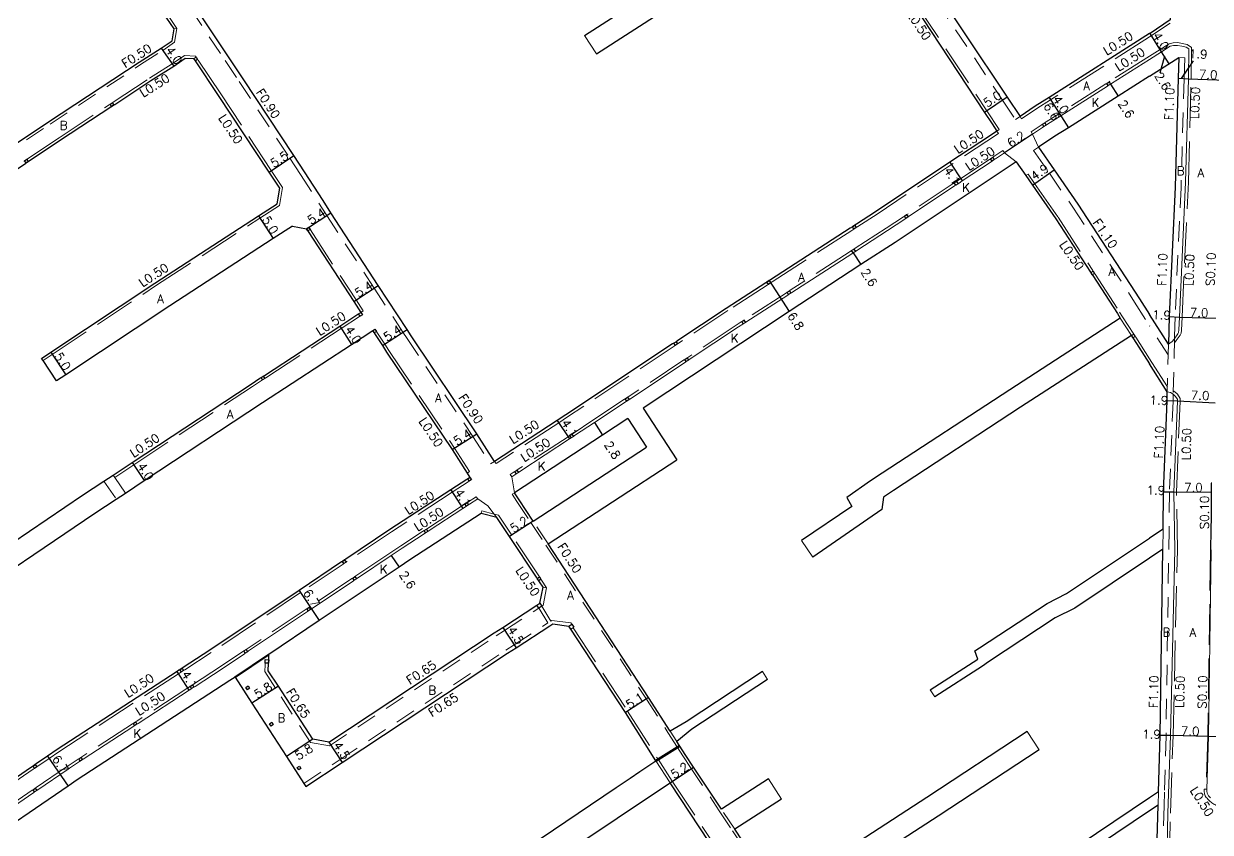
# Model space of a CAD drawing. Header units: metres. Extents: x -11200 to -10400, y -111600 to -111000.
# Drawn here: x -10890.3 to -10671.6, y -111410.5 to -111261.6 of the extents above; entities that cross this region are included whole.
import ezdxf

# ---------------------------------------------------------------- set-up
doc = ezdxf.new("R2010")
doc.units = ezdxf.units.M
doc.header["$LTSCALE"] = 2.5
doc.linetypes.add('22320', pattern=[2.5, 1.5, -1])
doc.linetypes.add('22330', pattern=[4, 3, -1])
for name, color, linetype, lineweight in [('2101000', 177, 'Continuous', 30), ('2101001', 1, 'Continuous', 30), ('2102000', 191, 'Continuous', 30), ('2102001', 191, 'Continuous', 9), ('2213000', 6, 'Continuous', 9), ('2232000', 4, '22320', 9), ('2233000', 62, '22330', 9), ('9201100', 215, 'Continuous', 30), ('9202200', 155, 'Continuous', 60), ('9203500', 155, 'Continuous', 30)]:
    doc.layers.add(name, color=color, linetype=linetype, lineweight=lineweight)
for name, color, linetype in [('2233300', 63, '22330'), ('2235000', 7, 'Continuous'), ('9201500', 222, 'Continuous'), ('9201600', 215, 'Continuous'), ('9202100', 82, 'Continuous')]:
    doc.layers.add(name, color=color, linetype=linetype)
doc.styles.add('Dm_Anotation', font='txt.shx', dxfattribs={"bigfont": 'pscdm.shx'})

msp = doc.modelspace()

# ---------------------------------------------------------------- linework, layer by layer
at = {"layer": '2101000'}
for points in [[(-10675.54, -111152.56), (-10675.77, -111161.23), (-10677.58, -111208.95), (-10678.46, -111242.25), (-10678.62, -111249.51), (-10678.96, -111260.88), (-10682.67, -111263.35), (-10682.76, -111263.41)], [(-10739.25, -111238.51), (-10736.36, -111242.88), (-10730.97, -111251.01), (-10728.7, -111254.44), (-10727.06, -111256.92), (-10726.72, -111257.42), (-10726.45, -111257.84), (-10726.23, -111258.16), (-10713.15, -111277.91), (-10711.75, -111280.04)], [(-10907.35, -111294.12), (-10900.42, -111289.49), (-10885.67, -111279.65), (-10868.98, -111268.69), (-10864.9, -111266.09), (-10862.91, -111264.71), (-10862.56, -111262.54), (-10865.21, -111258.59), (-10874.88, -111244.18), (-10875.62, -111243.07), (-10875.9, -111242.65), (-10876.52, -111241.74)], [(-10727.06, -111248.41), (-10726.89, -111248.3), (-10724.62, -111251.73), (-10709.01, -111275.12), (-10706.63, -111278.65)], [(-10803.49, -111342.19), (-10806.72, -111337.11), (-10818.87, -111319.07), (-10819.62, -111317.92), (-10824.91, -111309.8), (-10833.64, -111296.39), (-10835.1, -111294.16), (-10838.49, -111288.85), (-10840.46, -111285.87), (-10849.8, -111271.73), (-10852.38, -111267.87), (-10858.8, -111258.28)], [(-10682.76, -111263.41), (-10701.26, -111275.15), (-10703.82, -111276.78), (-10706.63, -111278.65)], [(-10905.13, -111297.44), (-10904.71, -111297.16), (-10904.49, -111297.02), (-10898.2, -111292.82), (-10889.96, -111287.32), (-10889.83, -111287.23), (-10889.42, -111286.96), (-10889.26, -111286.85), (-10883.47, -111282.99), (-10874.21, -111276.91), (-10874.08, -111276.82), (-10873.66, -111276.55), (-10873.5, -111276.44), (-10866.81, -111272.05), (-10862.62, -111269.38), (-10860.5, -111267.92), (-10858.91, -111268.01)], [(-10886.98, -111323.22), (-10885.28, -111322.1), (-10866.07, -111309.34), (-10846.99, -111296.96), (-10843.57, -111294.74), (-10843.08, -111291.88), (-10845.05, -111288.9), (-10854.38, -111274.78), (-10858.63, -111268.43), (-10858.91, -111268.01)], [(-10682.76, -111271.23), (-10677.34, -111267.79)], [(-10677.34, -111267.79), (-10677.5, -111271.63), (-10678.04, -111291.68), (-10679.16, -111315.53), (-10679.28, -111320.6)], [(-10682.76, -111271.23), (-10688.56, -111274.91), (-10697.72, -111280.73), (-10700.23, -111282.32), (-10703.24, -111284.32)], [(-10710.88, -111281.35), (-10712.27, -111282.28)], [(-10711.75, -111280.04), (-10710.88, -111281.35)], [(-10712.27, -111282.28), (-10719.54, -111287.11), (-10733.25, -111296.22), (-10736.78, -111298.51), (-10737.1, -111298.71), (-10737.52, -111298.98), (-10737.93, -111299.25), (-10752.61, -111308.73), (-10752.87, -111308.9), (-10753.29, -111309.17), (-10753.49, -111309.3), (-10760.77, -111314.01), (-10769.9, -111320.06), (-10770.03, -111320.15), (-10770.45, -111320.42), (-10770.66, -111320.56), (-10790.33, -111333.6), (-10791.92, -111334.65), (-10803.49, -111342.19)], [(-10703.24, -111284.32), (-10700.33, -111288.51), (-10695.96, -111294.79), (-10684.6, -111312.28), (-10682.76, -111315.15)], [(-10707.32, -111287.03), (-10729.62, -111301.85), (-10735.98, -111305.96), (-10749.18, -111314.61), (-10776.07, -111332.38)], [(-10707.32, -111287.03), (-10705.56, -111289.56), (-10704.35, -111291.3), (-10700.03, -111297.52), (-10693.66, -111307.32), (-10693.6, -111307.42), (-10693.33, -111307.84), (-10693.23, -111307.98), (-10688.69, -111314.98), (-10688.15, -111315.83)], [(-10840.72, -111298.85), (-10844.27, -111301.15), (-10863.32, -111313.52), (-10882.51, -111326.26), (-10884.21, -111327.39)], [(-10840.72, -111298.85), (-10838.17, -111299.34)], [(-10838.17, -111299.34), (-10837.9, -111299.76), (-10837.84, -111299.85), (-10829.44, -111312.74), (-10828.12, -111314.76)], [(-10875.47, -111345.84), (-10873.79, -111344.73), (-10870.25, -111342.39), (-10848.37, -111327.97), (-10846.72, -111326.89), (-10846.52, -111326.76), (-10846.1, -111326.49), (-10845.91, -111326.36), (-10832, -111317.29), (-10828.66, -111315.11), (-10828.54, -111315.03), (-10828.12, -111314.76)], [(-10679.28, -111320.6), (-10682.76, -111315.15)], [(-10873.21, -111349.14), (-10871.52, -111348.03), (-10868.04, -111345.73), (-10846.27, -111331.37), (-10829.82, -111320.64), (-10825.94, -111318.11)], [(-10825.94, -111318.11), (-10825.67, -111318.53), (-10825.58, -111318.66), (-10824.14, -111320.87), (-10823.38, -111322.05), (-10811.27, -111340.02), (-10808.51, -111344.36), (-10808.01, -111345.14)], [(-10686.1, -111319.03), (-10685.83, -111319.45), (-10685.73, -111319.6), (-10682.76, -111324.25)], [(-10679.49, -111329.37), (-10682.76, -111324.25)], [(-10680.19, -111347.88), (-10679.53, -111331.07), (-10679.49, -111329.37)], [(-10778.93, -111334.27), (-10783.57, -111337.34), (-10799.8, -111347.97)], [(-10808.01, -111345.14), (-10808.43, -111345.41), (-10808.62, -111345.54), (-10811.54, -111347.44), (-10822.77, -111354.75), (-10830.92, -111360.21), (-10831.11, -111360.33), (-10831.52, -111360.61), (-10831.69, -111360.72), (-10839.51, -111365.96), (-10855.97, -111376.98), (-10860.85, -111380.16), (-10861.07, -111380.3), (-10861.49, -111380.57), (-10861.66, -111380.68), (-10861.98, -111380.89), (-10884.09, -111395.28), (-10885.88, -111396.5), (-10887.94, -111397.9), (-10888.14, -111398.04), (-10888.55, -111398.32), (-10888.82, -111398.5), (-10900.76, -111406.66)], [(-10796.38, -111353.18), (-10798.95, -111349.3), (-10799.8, -111347.97)], [(-10680.25, -111354.67), (-10680.19, -111347.88)], [(-10805.96, -111351.8), (-10819.07, -111360.34), (-10821.09, -111361.69), (-10835.78, -111371.52), (-10845.07, -111377.75)], [(-10794.54, -111365.38), (-10795.22, -111364.36), (-10795.34, -111364.17), (-10795.62, -111363.75), (-10795.76, -111363.54), (-10800.72, -111356.05), (-10803.05, -111352.53), (-10805.96, -111351.8)], [(-10771.11, -111391.88), (-10775.08, -111385.72), (-10793.6, -111357.38)], [(-10681.12, -111403.08), (-10680.82, -111392.66), (-10680.3, -111358.38)], [(-10834.03, -111393.9), (-10803.53, -111373.78), (-10801.98, -111372.78), (-10795.67, -111368.68), (-10795.12, -111368.33), (-10794.54, -111365.38)], [(-10838.26, -111402.08), (-10831.55, -111397.66), (-10801.07, -111377.55), (-10799.53, -111376.55), (-10793.3, -111372.51), (-10792.75, -111372.15), (-10789.78, -111372.57)], [(-10773.77, -111397.35), (-10779.37, -111388.48), (-10789.43, -111373.11), (-10789.78, -111372.57)], [(-10834.03, -111393.9), (-10836.99, -111393.38), (-10843.33, -111383.6), (-10845.18, -111380.75), (-10845.13, -111379.38), (-10845.11, -111378.73), (-10845.07, -111377.75)], [(-10851.32, -111381.93), (-10852.29, -111382.58), (-10880.4, -111400.87), (-10882.1, -111402.03), (-10899.01, -111413.57), (-10910.14, -111421.17), (-10929.6, -111433.21)], [(-10851.32, -111381.93), (-10848.2, -111386.76), (-10841.85, -111396.54), (-10838.62, -111401.54), (-10838.26, -111402.08)], [(-10761.68, -111406.26), (-10766.8, -111398.51), (-10768.36, -111396.16), (-10769.89, -111393.77)], [(-10759.47, -111419.02), (-10761.8, -111415.49), (-10762.08, -111415.08), (-10771.14, -111401.38)], [(-10682.76, -111474.68), (-10682.12, -111439.54), (-10681.48, -111416.04), (-10681.19, -111405.54)], [(-10751.24, -111422.04), (-10754.96, -111416.42), (-10759.22, -111409.97)]]:
    msp.add_lwpolyline(points, dxfattribs=at)
at = {"layer": '2101001'}
msp.add_lwpolyline([(-10884.21, -111327.39), (-10886.7, -111323.64), (-10886.98, -111323.22)], dxfattribs=at)
at = {"layer": '2102000'}
for points in [[(-10786.89, -111263.77), (-10768.25, -111251.73), (-10754.09, -111242.18), (-10743.42, -111234.98), (-10743.02, -111234.71)], [(-10784.72, -111267.13), (-10766.05, -111255.07), (-10751.99, -111245.58), (-10741.18, -111238.3)], [(-10688.15, -111315.83), (-10708.51, -111328.99), (-10732.03, -111344.36), (-10734.21, -111345.8)], [(-10686.1, -111319.03), (-10706.52, -111332.23), (-10729.94, -111347.53), (-10731.79, -111348.76)], [(-10776.07, -111332.38), (-10769.87, -111341.92)], [(-10778.93, -111334.27), (-10775.49, -111339.57)], [(-10796.38, -111353.18), (-10775.49, -111339.57)], [(-10793.6, -111357.38), (-10769.87, -111341.92)], [(-10920.79, -111375.88), (-10915.32, -111372.37), (-10905.56, -111366.1), (-10879.41, -111348.43), (-10875.47, -111345.84)], [(-10734.21, -111345.8), (-10738.54, -111348.82), (-10737.62, -111350.5), (-10746.9, -111356.8)], [(-10918.59, -111379.22), (-10913.16, -111375.73), (-10903.35, -111369.43), (-10877.18, -111351.76), (-10873.21, -111349.14)], [(-10731.79, -111348.76), (-10732.08, -111351.06), (-10744.8, -111359.85)], [(-10680.25, -111354.67), (-10682.76, -111356.35)], [(-10723.2, -111384.25), (-10714.4, -111378.6), (-10714.95, -111377.08), (-10714.11, -111376.57), (-10701.66, -111368.35), (-10698.08, -111366.56), (-10682.76, -111356.35)], [(-10682.76, -111360.02), (-10696.54, -111369.21), (-10700.13, -111371), (-10712.47, -111379.15), (-10713.56, -111379.91)], [(-10680.3, -111358.38), (-10682.76, -111360.02)], [(-10754.1, -111380.92), (-10768.15, -111390.16), (-10771.11, -111391.88)], [(-10713.56, -111379.91), (-10722.36, -111385.56)], [(-10753.15, -111382.36), (-10767.13, -111391.55), (-10769.89, -111393.77)], [(-10705.3, -111391.95), (-10723.78, -111404.08), (-10745.06, -111417.91), (-10746.43, -111418.8), (-10751.24, -111422.04)], [(-10703.1, -111395.3), (-10721.73, -111407.52), (-10742.88, -111421.26), (-10744.25, -111422.15), (-10747.68, -111424.46), (-10748.05, -111426.87)], [(-10818.84, -111427.67), (-10797.36, -111413.23), (-10781.07, -111402.26), (-10778.51, -111400.53), (-10776.68, -111399.3), (-10773.77, -111397.35)], [(-10816.2, -111431.59), (-10794.49, -111416.98), (-10774, -111403.29), (-10771.14, -111401.38)], [(-10752.99, -111400.66), (-10761.68, -111406.26)], [(-10681.12, -111403.08), (-10682.76, -111404.18)], [(-10750.58, -111404.4), (-10759.22, -111409.97)], [(-10682.76, -111404.18), (-10705.49, -111419.45), (-10734.96, -111438.06), (-10738.99, -111440.6)], [(-10681.19, -111405.54), (-10682.76, -111406.59)], [(-10682.76, -111406.59), (-10704.39, -111421.12), (-10733.89, -111439.75), (-10737.9, -111442.27)]]:
    msp.add_lwpolyline(points, dxfattribs=at)
at = {"layer": '2102001'}
for points in [[(-10784.72, -111267.13), (-10786.89, -111263.77)], [(-10744.8, -111359.85), (-10746.9, -111356.8)], [(-10753.15, -111382.36), (-10754.1, -111380.92)], [(-10722.36, -111385.56), (-10723.2, -111384.25)], [(-10703.1, -111395.3), (-10705.3, -111391.95)], [(-10750.58, -111404.4), (-10752.99, -111400.66)]]:
    msp.add_lwpolyline(points, dxfattribs=at)
at = {"layer": '2213000'}
for points in [[(-10678.97, -111265.74), (-10680.54, -111266.74)], [(-10677.56, -111318.68), (-10677.42, -111318.43), (-10677.37, -111317.99), (-10677.26, -111315.63), (-10676.11, -111290.76), (-10675.6, -111271.71), (-10675.52, -111266.21), (-10676.02, -111265.88), (-10676.84, -111265.71), (-10677.6, -111265.56), (-10678.32, -111265.58), (-10678.97, -111265.74)], [(-10680.54, -111266.74), (-10682.76, -111268.15), (-10689.79, -111272.61), (-10689.95, -111272.71), (-10690.37, -111272.98), (-10690.54, -111273.09), (-10699.12, -111278.53), (-10701.54, -111280.07), (-10701.64, -111280.13), (-10701.8, -111280.24), (-10702.22, -111280.52), (-10702.47, -111280.68), (-10704.36, -111281.94), (-10703.24, -111284.32)], [(-10707.32, -111287.03), (-10709.52, -111285.37), (-10711.18, -111286.48), (-10711.37, -111286.6), (-10711.79, -111286.88), (-10711.95, -111286.99), (-10717.27, -111290.53), (-10717.86, -111290.92), (-10718.06, -111291.05), (-10718.48, -111291.32), (-10718.68, -111291.46), (-10727.09, -111297.05), (-10727.26, -111297.16), (-10727.68, -111297.44), (-10727.85, -111297.55), (-10731.04, -111299.68), (-10736.74, -111303.36), (-10736.98, -111303.52), (-10737.4, -111303.79), (-10737.65, -111303.95), (-10748.72, -111311.1), (-10748.86, -111311.19), (-10749.28, -111311.46), (-10749.41, -111311.55), (-10757.14, -111316.54), (-10757.24, -111316.61), (-10757.66, -111316.88), (-10757.75, -111316.94), (-10758.51, -111317.43), (-10767.61, -111323.46), (-10767.72, -111323.54), (-10768.14, -111323.81), (-10768.3, -111323.92), (-10778.56, -111330.72), (-10778.7, -111330.81), (-10779.12, -111331.09), (-10779.24, -111331.17), (-10785.09, -111335.05), (-10788.73, -111337.46), (-10788.94, -111337.6), (-10789.35, -111337.87), (-10789.53, -111337.99), (-10789.65, -111338.07), (-10798.66, -111343.94), (-10799.08, -111344.22), (-10799.5, -111344.49), (-10799.76, -111344.66), (-10800.32, -111345.02), (-10799.8, -111347.97)], [(-10678.29, -111347.89), (-10677.63, -111331.12), (-10677.63, -111330.75)], [(-10803.05, -111352.53), (-10803.54, -111351.89), (-10804.71, -111350.37), (-10806.59, -111349.11), (-10808.11, -111350.1), (-10808.26, -111350.19), (-10808.68, -111350.47), (-10808.84, -111350.57), (-10809.31, -111350.88), (-10815.56, -111354.95), (-10815.78, -111355.09), (-10816.2, -111355.36), (-10816.48, -111355.55), (-10820.49, -111358.16), (-10822.53, -111359.53), (-10828.77, -111363.7), (-10828.94, -111363.81), (-10829.35, -111364.09), (-10829.49, -111364.19), (-10837.29, -111369.41), (-10837.38, -111369.47), (-10837.8, -111369.75), (-10837.93, -111369.84), (-10848.81, -111377.12), (-10849.01, -111377.26), (-10849.43, -111377.54), (-10849.59, -111377.65), (-10853.7, -111380.39), (-10858.68, -111383.64), (-10858.89, -111383.77), (-10859.31, -111384.04), (-10859.46, -111384.14), (-10859.74, -111384.33), (-10869.17, -111390.46), (-10869.39, -111390.6), (-10869.8, -111390.87), (-10869.96, -111390.98), (-10879.29, -111397.04), (-10879.44, -111397.14), (-10879.85, -111397.41), (-10879.98, -111397.49), (-10881.83, -111398.7), (-10882.07, -111398.87), (-10887.69, -111402.7), (-10887.86, -111402.81), (-10888.27, -111403.09), (-10888.41, -111403.19), (-10898.35, -111409.98)], [(-10683.66, -111512.9), (-10683.35, -111512.89), (-10682.98, -111512.87), (-10682.85, -111512.86), (-10682.76, -111512.85), (-10682.76, -111512.85), (-10682.63, -111512.81), (-10682.54, -111512.79), (-10682.45, -111512.77), (-10682.36, -111512.74), (-10682.27, -111512.7), (-10682.19, -111512.66), (-10682.11, -111512.61), (-10682.03, -111512.56), (-10681.95, -111512.5), (-10681.88, -111512.44), (-10681.81, -111512.37), (-10681.75, -111510.27), (-10679.83, -111441.21), (-10679.58, -111416.09), (-10679.42, -111406.98), (-10678.92, -111392.69), (-10678.12, -111358.48), (-10678.29, -111347.89)], [(-10671.52, -111404.2), (-10671.65, -111404.07), (-10671.78, -111403.93), (-10671.9, -111403.79), (-10672.04, -111403.57), (-10672.15, -111403.3), (-10672.21, -111402.93), (-10672.2, -111402.58), (-10671.92, -111392.89), (-10671.41, -111358.52)]]:
    msp.add_lwpolyline(points, dxfattribs=at)
at = {"layer": '2213000', "flags": 128}
for points in [[(-10679.28, -111320.6), (-10678.62, -111320.09), (-10678.25, -111319.66), (-10677.56, -111318.68)], [(-10679.49, -111329.37), (-10678.87, -111329.52), (-10678.4, -111329.8), (-10678.01, -111330.17), (-10677.63, -111330.75)]]:
    msp.add_lwpolyline(points, dxfattribs=at)
at = {"layer": '2232000'}
for points in [[(-10872.45, -111239.54), (-10871.06, -111241.62), (-10863.72, -111252.56), (-10859.54, -111258.78), (-10853.13, -111268.37), (-10850.55, -111272.23), (-10841.21, -111286.36), (-10839.24, -111289.34), (-10835.85, -111294.65), (-10834.4, -111296.88), (-10825.67, -111310.29), (-10820.37, -111318.41), (-10819.62, -111319.56), (-10807.47, -111337.61), (-10804.24, -111342.67)], [(-10727.72, -111248.86), (-10725.46, -111252.28), (-10709.84, -111275.68), (-10707.46, -111279.21)], [(-10907.07, -111294.53), (-10900.14, -111289.91), (-10885.4, -111280.07), (-10868.71, -111269.11), (-10864.62, -111266.5), (-10862.45, -111265), (-10862.04, -111262.43), (-10862.56, -111262.54)], [(-10676.24, -111267.84), (-10676.4, -111271.67), (-10676.94, -111291.72), (-10678.06, -111315.57), (-10678.14, -111319.22), (-10678.15, -111319.51)], [(-10707.46, -111279.21), (-10706.63, -111278.65)], [(-10704.14, -111284.95), (-10703.24, -111284.32)], [(-10704.14, -111284.95), (-10701.23, -111289.13), (-10696.88, -111295.4), (-10685.52, -111312.87), (-10682.76, -111317.2)], [(-10679.33, -111322.57), (-10682.76, -111317.2)], [(-10678.15, -111319.51), (-10678.4, -111329.81)], [(-10678.4, -111329.81), (-10678.43, -111331.1), (-10679.09, -111347.89)], [(-10804.24, -111342.67), (-10803.49, -111342.19)], [(-10873.79, -111344.73), (-10873.5, -111345.14), (-10871.52, -111348.03)], [(-10875.47, -111345.84), (-10873.21, -111349.14)], [(-10800.23, -111348.24), (-10799.8, -111347.97)], [(-10800.23, -111348.24), (-10799.37, -111349.57), (-10796.8, -111353.46), (-10794.02, -111357.65), (-10775.5, -111385.99), (-10771.53, -111392.15), (-10770.31, -111394.04), (-10768.78, -111396.43), (-10767.22, -111398.78), (-10762.09, -111406.54), (-10759.64, -111410.25), (-10755.37, -111416.69), (-10751.66, -111422.32), (-10748.46, -111427.15), (-10741.82, -111437.19), (-10740.55, -111439.14), (-10739.41, -111440.87)], [(-10679.09, -111347.89), (-10679.15, -111354.68), (-10679.72, -111392.74), (-10680.02, -111403.11), (-10680.09, -111405.57), (-10680.38, -111416.07), (-10681.02, -111439.56), (-10681.86, -111474.71), (-10682.75, -111510.25), (-10682.76, -111512)], [(-10793.6, -111357.38), (-10796.38, -111353.18)], [(-10680.3, -111358.38), (-10680.25, -111354.67)], [(-10794.77, -111368.87), (-10794.54, -111368.72), (-10793.89, -111365.46), (-10794.54, -111365.38)], [(-10794.77, -111368.87), (-10793.09, -111371.6)], [(-10833.89, -111394.59), (-10803.17, -111374.33), (-10801.63, -111373.32), (-10795.31, -111369.22)], [(-10795.31, -111369.22), (-10795.27, -111369.3), (-10793.64, -111371.95)], [(-10838.62, -111401.54), (-10831.91, -111397.11), (-10801.42, -111377), (-10799.89, -111376.01), (-10793.64, -111371.95)], [(-10793.09, -111371.6), (-10792.9, -111371.48), (-10789.4, -111371.96)], [(-10789.24, -111372.21), (-10789.4, -111371.96)], [(-10833.89, -111394.59), (-10837.38, -111393.98), (-10843.87, -111383.96), (-10845.84, -111380.93), (-10845.79, -111379.68), (-10845.78, -111379.35)], [(-10769.89, -111393.77), (-10771.11, -111391.88)], [(-10681.19, -111405.54), (-10681.12, -111403.08)], [(-10759.22, -111409.97), (-10761.68, -111406.26)]]:
    msp.add_lwpolyline(points, dxfattribs=at)
at = {"layer": '2232000', "flags": 128}
for points in [[(-10677.34, -111267.79), (-10676.24, -111267.84)], [(-10679.28, -111320.6), (-10679.49, -111329.37)]]:
    msp.add_lwpolyline(points, dxfattribs=at)
at = {"layer": '2233000'}
for points in [[(-10862.04, -111262.43), (-10864.79, -111258.31), (-10874.46, -111243.9), (-10875.11, -111242.93), (-10875.21, -111242.79)], [(-10726.03, -111257.56), (-10725.82, -111257.89), (-10712.74, -111277.63), (-10710.48, -111281.05), (-10710.88, -111281.35)], [(-10678.97, -111261.49), (-10682.39, -111263.77), (-10682.48, -111263.83), (-10682.76, -111264.01)], [(-10682.76, -111264.01), (-10700.99, -111275.58), (-10703.55, -111277.2), (-10706.36, -111279.07)], [(-10679.17, -111265.28), (-10680.8, -111266.32), (-10682.76, -111267.56)], [(-10675.02, -111265.95), (-10675.82, -111265.42), (-10676.74, -111265.22), (-10677.56, -111265.05), (-10678.39, -111265.08), (-10679.17, -111265.28)], [(-10677.14, -111318.95), (-10676.93, -111318.59), (-10676.87, -111318.03), (-10676.76, -111315.65), (-10675.61, -111290.78), (-10675.1, -111271.74), (-10675.02, -111265.95)], [(-10886.7, -111323.64), (-10885, -111322.51), (-10865.79, -111309.76), (-10846.72, -111297.38), (-10843.11, -111295.04), (-10842.55, -111291.77), (-10844.63, -111288.62), (-10853.96, -111274.5), (-10858.15, -111268.25), (-10858.21, -111268.15)], [(-10873.94, -111276.13), (-10873.77, -111276.02), (-10867.08, -111271.63), (-10862.9, -111268.96), (-10860.65, -111267.41), (-10858.63, -111267.53), (-10858.49, -111267.73)], [(-10682.76, -111267.56), (-10690.06, -111272.19), (-10690.22, -111272.29)], [(-10690.64, -111272.56), (-10690.81, -111272.67), (-10699.38, -111278.11), (-10701.81, -111279.65), (-10701.91, -111279.71), (-10702.08, -111279.83)], [(-10889.69, -111286.54), (-10889.54, -111286.44), (-10883.74, -111282.57), (-10874.49, -111276.49), (-10874.36, -111276.4)], [(-10706.36, -111279.07), (-10706.63, -111278.65)], [(-10710.88, -111281.35), (-10710.61, -111281.77), (-10719.27, -111287.53), (-10732.98, -111296.64), (-10736.51, -111298.93), (-10736.83, -111299.13)], [(-10702.5, -111280.1), (-10702.75, -111280.27), (-10704.59, -111281.49), (-10704.36, -111281.94)], [(-10709.52, -111285.37), (-10709.79, -111284.95), (-10711.46, -111286.06), (-10711.65, -111286.18)], [(-10904.99, -111296.75), (-10904.77, -111296.6), (-10898.47, -111292.4), (-10890.23, -111286.9), (-10890.11, -111286.82)], [(-10712.06, -111286.46), (-10712.23, -111286.57), (-10717.55, -111290.11), (-10718.14, -111290.5), (-10718.34, -111290.63)], [(-10705.56, -111289.56), (-10705.15, -111289.28), (-10703.94, -111291.02), (-10699.61, -111297.24), (-10693.24, -111307.05), (-10693.18, -111307.15)], [(-10718.75, -111290.91), (-10718.95, -111291.04), (-10727.37, -111296.64), (-10727.54, -111296.75)], [(-10727.95, -111297.02), (-10728.12, -111297.14), (-10731.31, -111299.26), (-10737.01, -111302.94), (-10737.25, -111303.1)], [(-10837.48, -111299.48), (-10837.42, -111299.57), (-10829.02, -111312.47), (-10827.7, -111314.49)], [(-10737.25, -111299.4), (-10737.66, -111299.67), (-10752.33, -111309.15), (-10752.6, -111309.32)], [(-10737.67, -111303.37), (-10737.92, -111303.53), (-10748.99, -111310.68), (-10749.13, -111310.77)], [(-10692.91, -111307.57), (-10692.81, -111307.71), (-10688.27, -111314.71), (-10687.73, -111315.56)], [(-10753.02, -111309.59), (-10753.22, -111309.72), (-10760.5, -111314.43), (-10769.62, -111320.48), (-10769.76, -111320.56)], [(-10749.55, -111311.04), (-10749.69, -111311.13), (-10757.41, -111316.12), (-10757.51, -111316.19)], [(-10845.83, -111326.91), (-10845.63, -111326.78), (-10831.73, -111317.71), (-10828.39, -111315.53), (-10828.27, -111315.45)], [(-10828.12, -111314.76), (-10827.7, -111314.49)], [(-10686.1, -111319.03), (-10688.15, -111315.83)], [(-10687.73, -111315.56), (-10685.68, -111318.76)], [(-10825.25, -111318.26), (-10825.16, -111318.39), (-10823.73, -111320.6), (-10822.96, -111321.77), (-10810.86, -111339.74), (-10808.08, -111344.09), (-10808.51, -111344.36)], [(-10757.93, -111316.46), (-10758.02, -111316.52), (-10758.79, -111317.01), (-10767.89, -111323.05), (-10768, -111323.12)], [(-10685.41, -111319.18), (-10685.31, -111319.33), (-10682.76, -111323.32)], [(-10678.17, -111320.34), (-10677.86, -111319.96), (-10677.14, -111318.95)], [(-10770.17, -111320.84), (-10770.39, -111320.98), (-10790.05, -111334.02), (-10791.64, -111335.07), (-10803.21, -111342.61)], [(-10886.7, -111323.64), (-10886.98, -111323.22)], [(-10768.42, -111323.4), (-10768.58, -111323.5), (-10778.83, -111330.3), (-10778.98, -111330.39)], [(-10679.47, -111328.47), (-10682.34, -111323.98), (-10682.76, -111323.32)], [(-10873.5, -111345.14), (-10869.97, -111342.81), (-10848.1, -111328.39), (-10846.44, -111327.31), (-10846.25, -111327.18)], [(-10678.38, -111329.23), (-10678.1, -111329.4), (-10677.62, -111329.84), (-10677.14, -111330.6)], [(-10779.39, -111330.67), (-10779.52, -111330.75), (-10785.37, -111334.63), (-10789, -111337.04), (-10789.21, -111337.18)], [(-10677.79, -111347.89), (-10677.13, -111331.12), (-10677.14, -111330.6)], [(-10789.63, -111337.46), (-10789.8, -111337.57), (-10789.93, -111337.65), (-10798.93, -111343.52), (-10799.36, -111343.8)], [(-10803.21, -111342.61), (-10803.49, -111342.19)], [(-10799.77, -111344.07), (-10800.04, -111344.24), (-10800.58, -111344.6), (-10800.32, -111345.02)], [(-10808.16, -111345.83), (-10808.35, -111345.96), (-10811.27, -111347.86), (-10822.49, -111355.17), (-10830.64, -111360.62), (-10830.83, -111360.75)], [(-10806.59, -111349.11), (-10806.88, -111348.7), (-10808.38, -111349.68), (-10808.53, -111349.77)], [(-10682.76, -111513.33), (-10682.67, -111513.32), (-10682.54, -111513.3), (-10682.42, -111513.28), (-10682.3, -111513.24), (-10682.18, -111513.2), (-10682.06, -111513.15), (-10681.95, -111513.1), (-10681.84, -111513.03), (-10681.74, -111512.97), (-10681.64, -111512.89), (-10681.54, -111512.81), (-10681.32, -111512.59), (-10679.33, -111441.22), (-10679.08, -111416.1), (-10678.92, -111406.99), (-10678.42, -111392.7), (-10677.62, -111358.48), (-10677.79, -111347.89)], [(-10808.95, -111350.05), (-10809.11, -111350.15), (-10809.58, -111350.46), (-10815.83, -111354.53), (-10816.05, -111354.67)], [(-10805.96, -111351.8), (-10805.84, -111351.32)], [(-10793.89, -111365.46), (-10794.8, -111364.08), (-10794.93, -111363.89), (-10795.2, -111363.47), (-10795.34, -111363.27), (-10800.3, -111355.78), (-10802.74, -111352.09), (-10803.54, -111351.89), (-10805.84, -111351.32)], [(-10816.47, -111354.95), (-10816.75, -111355.13), (-10820.77, -111357.74), (-10822.81, -111359.11), (-10829.04, -111363.29), (-10829.21, -111363.4)], [(-10831.25, -111361.03), (-10831.41, -111361.14), (-10839.23, -111366.37), (-10855.7, -111377.4), (-10860.58, -111380.58), (-10860.79, -111380.72)], [(-10829.63, -111363.68), (-10829.77, -111363.77), (-10837.57, -111368.99), (-10837.66, -111369.06)], [(-10838.08, -111369.34), (-10838.21, -111369.43), (-10849.09, -111376.7), (-10849.29, -111376.84)], [(-10789.01, -111372.84), (-10789.01, -111372.84), (-10778.95, -111388.21), (-10773.35, -111397.08), (-10770.72, -111401.1), (-10761.79, -111414.6), (-10761.66, -111414.8)], [(-10849.71, -111377.12), (-10849.87, -111377.23), (-10853.97, -111379.98), (-10858.95, -111383.22), (-10859.16, -111383.35)], [(-10861.21, -111380.99), (-10861.39, -111381.1), (-10861.71, -111381.31), (-10883.82, -111395.7), (-10885.6, -111396.91), (-10887.65, -111398.32), (-10887.86, -111398.45)], [(-10859.58, -111383.62), (-10859.73, -111383.72), (-10860.02, -111383.91), (-10869.44, -111390.04), (-10869.66, -111390.18)], [(-10870.08, -111390.46), (-10870.23, -111390.56), (-10879.56, -111396.62), (-10879.71, -111396.72)], [(-10880.13, -111396.99), (-10880.25, -111397.07), (-10882.1, -111398.28), (-10882.36, -111398.45), (-10887.98, -111402.29), (-10888.14, -111402.4)], [(-10888.27, -111398.74), (-10888.54, -111398.92), (-10900.47, -111407.07), (-10900.76, -111406.66)], [(-10771.14, -111401.38), (-10773.77, -111397.35)], [(-10888.55, -111402.68), (-10888.69, -111402.78), (-10898.63, -111409.56), (-10898.75, -111409.65)], [(-10672.2, -111402.58), (-10672.3, -111402.57), (-10672.7, -111402.56), (-10672.71, -111402.96), (-10672.63, -111403.44), (-10672.48, -111403.8), (-10672.3, -111404.09), (-10672.16, -111404.26), (-10672.02, -111404.42), (-10671.87, -111404.56), (-10671.72, -111404.7), (-10671.57, -111404.84), (-10671.41, -111404.97), (-10671.25, -111405.09), (-10671.08, -111405.2), (-10670.9, -111405.31), (-10670.72, -111405.42), (-10670.54, -111405.51), (-10670.36, -111405.6), (-10670.18, -111405.68), (-10669.98, -111405.22)]]:
    msp.add_lwpolyline(points, dxfattribs=at)
at = {"layer": '2233300'}
msp.add_lwpolyline([(-10671.28, -111346.19), (-10671.38, -111346.19), (-10671.42, -111352.44), (-10671.45, -111354.8), (-10671.51, -111358.51), (-10672.02, -111392.89), (-10672.3, -111402.57)], dxfattribs=at)
at = {"layer": '2235000'}
for points in [[(-10858.63, -111268.43), (-10858.91, -111268.01), (-10858.49, -111267.73), (-10858.21, -111268.15)], [(-10690.37, -111272.98), (-10690.64, -111272.56), (-10690.22, -111272.29), (-10689.95, -111272.71)], [(-10874.08, -111276.82), (-10874.36, -111276.4), (-10873.94, -111276.13), (-10873.66, -111276.55)], [(-10702.22, -111280.52), (-10702.5, -111280.1), (-10702.08, -111279.83), (-10701.8, -111280.24)], [(-10889.83, -111287.23), (-10890.11, -111286.82), (-10889.69, -111286.54), (-10889.42, -111286.96)], [(-10711.79, -111286.88), (-10712.06, -111286.46), (-10711.65, -111286.18), (-10711.37, -111286.6)], [(-10718.48, -111291.32), (-10718.75, -111290.91), (-10718.34, -111290.63), (-10718.06, -111291.05)], [(-10737.25, -111299.4), (-10737.52, -111298.98), (-10737.1, -111298.71), (-10736.83, -111299.13)], [(-10727.68, -111297.44), (-10727.95, -111297.02), (-10727.54, -111296.75), (-10727.26, -111297.16)], [(-10837.9, -111299.76), (-10838.17, -111299.34), (-10837.75, -111299.06), (-10837.48, -111299.48)], [(-10737.4, -111303.79), (-10737.67, -111303.37), (-10737.25, -111303.1), (-10736.98, -111303.52)], [(-10693.33, -111307.84), (-10693.6, -111307.42), (-10693.18, -111307.15), (-10692.91, -111307.57)], [(-10753.02, -111309.59), (-10753.29, -111309.17), (-10752.87, -111308.9), (-10752.6, -111309.32)], [(-10749.28, -111311.46), (-10749.55, -111311.04), (-10749.13, -111310.77), (-10748.86, -111311.19)], [(-10828.27, -111315.45), (-10828.54, -111315.03), (-10828.12, -111314.76), (-10827.85, -111315.18)], [(-10757.66, -111316.88), (-10757.93, -111316.46), (-10757.51, -111316.19), (-10757.24, -111316.61)], [(-10825.67, -111318.53), (-10825.94, -111318.11), (-10825.52, -111317.84), (-10825.25, -111318.26)], [(-10770.17, -111320.84), (-10770.45, -111320.42), (-10770.03, -111320.15), (-10769.76, -111320.56)], [(-10685.83, -111319.45), (-10686.1, -111319.03), (-10685.68, -111318.76), (-10685.41, -111319.18)], [(-10768.14, -111323.81), (-10768.42, -111323.4), (-10768, -111323.12), (-10767.72, -111323.54)], [(-10846.25, -111327.18), (-10846.52, -111326.76), (-10846.1, -111326.49), (-10845.83, -111326.91)], [(-10779.12, -111331.09), (-10779.39, -111330.67), (-10778.98, -111330.39), (-10778.7, -111330.81)], [(-10789.35, -111337.87), (-10789.63, -111337.46), (-10789.21, -111337.18), (-10788.94, -111337.6)], [(-10799.5, -111344.49), (-10799.77, -111344.07), (-10799.36, -111343.8), (-10799.08, -111344.22)], [(-10808.16, -111345.83), (-10808.43, -111345.41), (-10808.01, -111345.14), (-10807.74, -111345.56)], [(-10808.68, -111350.47), (-10808.95, -111350.05), (-10808.53, -111349.77), (-10808.26, -111350.19)], [(-10816.2, -111355.36), (-10816.47, -111354.95), (-10816.05, -111354.67), (-10815.78, -111355.09)], [(-10831.25, -111361.03), (-10831.52, -111360.61), (-10831.11, -111360.33), (-10830.83, -111360.75)], [(-10829.35, -111364.09), (-10829.63, -111363.68), (-10829.21, -111363.4), (-10828.94, -111363.81)], [(-10795.34, -111364.17), (-10795.62, -111363.75), (-10795.2, -111363.47), (-10794.93, -111363.89)], [(-10795.31, -111369.22), (-10795.67, -111368.68), (-10795.12, -111368.33), (-10794.77, -111368.87)], [(-10837.8, -111369.75), (-10838.08, -111369.34), (-10837.66, -111369.06), (-10837.38, -111369.47)], [(-10789.43, -111373.11), (-10789.78, -111372.57), (-10789.24, -111372.21), (-10788.88, -111372.75), (-10789.01, -111372.84)], [(-10849.43, -111377.54), (-10849.71, -111377.12), (-10849.29, -111376.84), (-10849.01, -111377.26)], [(-10845.78, -111379.35), (-10845.76, -111378.7), (-10845.11, -111378.73), (-10845.13, -111379.38)], [(-10861.21, -111380.99), (-10861.49, -111380.57), (-10861.07, -111380.3), (-10860.79, -111380.72)], [(-10859.31, -111384.04), (-10859.58, -111383.62), (-10859.16, -111383.35), (-10858.89, -111383.77)], [(-10849.03, -111384.25), (-10849.31, -111383.84), (-10848.89, -111383.56), (-10848.62, -111383.97)], [(-10869.8, -111390.87), (-10870.08, -111390.46), (-10869.66, -111390.18), (-10869.39, -111390.6)], [(-10844.67, -111390.95), (-10844.95, -111390.53), (-10844.53, -111390.25), (-10844.26, -111390.67)], [(-10879.85, -111397.41), (-10880.13, -111396.99), (-10879.71, -111396.72), (-10879.44, -111397.14)], [(-10888.27, -111398.74), (-10888.55, -111398.32), (-10888.14, -111398.04), (-10887.86, -111398.45)], [(-10839.58, -111399.03), (-10839.85, -111398.61), (-10839.44, -111398.34), (-10839.16, -111398.75)], [(-10888.27, -111403.09), (-10888.55, -111402.68), (-10888.14, -111402.4), (-10887.86, -111402.81)]]:
    msp.add_lwpolyline(points, close=True, dxfattribs=at)
at = {"layer": '9201100'}
for points in [[(-10680.54, -111266.74), (-10682.67, -111263.35)], [(-10864.9, -111266.09), (-10862.62, -111269.38)], [(-10679.15, -111268.94), (-10680.54, -111266.74)], [(-10677.5, -111271.63), (-10675.6, -111271.71)], [(-10675.6, -111271.71), (-10668.61, -111272)], [(-10689.95, -111272.71), (-10688.56, -111274.91)], [(-10709.01, -111275.12), (-10713.15, -111277.91)], [(-10701.26, -111275.15), (-10697.72, -111280.73)], [(-10701.26, -111275.15), (-10699.12, -111278.53)], [(-10704.36, -111281.94), (-10709.52, -111285.37)], [(-10845.05, -111288.9), (-10840.46, -111285.87)], [(-10719.54, -111287.11), (-10717.27, -111290.53)], [(-10704.35, -111291.3), (-10700.33, -111288.51)], [(-10838.17, -111299.34), (-10833.64, -111296.39)], [(-10846.99, -111296.96), (-10844.27, -111301.15)], [(-10737.4, -111303.79), (-10735.98, -111305.96)], [(-10829.44, -111312.74), (-10824.91, -111309.8)], [(-10752.87, -111308.9), (-10749.18, -111314.61)], [(-10679.16, -111315.53), (-10677.26, -111315.63)], [(-10677.26, -111315.63), (-10670.26, -111315.79)], [(-10832, -111317.29), (-10829.82, -111320.64)], [(-10824.14, -111320.87), (-10819.62, -111317.92)], [(-10885.28, -111322.1), (-10882.51, -111326.26)], [(-10677.63, -111331.12), (-10679.53, -111331.07)], [(-10670.64, -111331.48), (-10677.63, -111331.12)], [(-10791.92, -111334.65), (-10789.65, -111338.07)], [(-10785.09, -111335.05), (-10783.57, -111337.34)], [(-10811.27, -111340.02), (-10806.72, -111337.11)], [(-10870.25, -111342.39), (-10868.04, -111345.73)], [(-10811.54, -111347.44), (-10809.31, -111350.88)], [(-10678.29, -111347.89), (-10680.19, -111347.88)], [(-10671.29, -111347.93), (-10678.29, -111347.89)], [(-10796.38, -111353.18), (-10800.72, -111356.05)], [(-10822.53, -111359.53), (-10821.09, -111361.69)], [(-10839.51, -111365.96), (-10835.78, -111371.52)], [(-10801.98, -111372.78), (-10799.53, -111376.55)], [(-10859.74, -111384.33), (-10861.98, -111380.89)], [(-10843.33, -111383.6), (-10848.2, -111386.76)], [(-10775.08, -111385.72), (-10779.37, -111388.48)], [(-10678.92, -111392.69), (-10680.82, -111392.66)], [(-10671.92, -111392.89), (-10678.92, -111392.69)], [(-10669.62, -111392.96), (-10671.92, -111392.89)], [(-10836.99, -111393.38), (-10841.85, -111396.54)], [(-10834.03, -111393.9), (-10831.55, -111397.66)], [(-10885.88, -111396.5), (-10882.1, -111402.03)], [(-10771.14, -111401.38), (-10766.8, -111398.51)]]:
    msp.add_lwpolyline(points, dxfattribs=at)
at = {"layer": '9201600'}
for points in [[(-10680, -111267.58), (-10680.84, -111270.68)], [(-10676.88, -111271.66), (-10674.69, -111268.44)]]:
    msp.add_lwpolyline(points, dxfattribs=at)
at = {"layer": '9202200'}
for points in [[(-10851.32, -111381.93), (-10845.07, -111377.75)], [(-10773.77, -111397.35), (-10769.35, -111394.62)]]:
    msp.add_lwpolyline(points, dxfattribs=at)

# ---------------------------------------------------------------- texts
at = {"layer": '9201500', "style": 'Dm_Anotation'}
for s, rotation, p in [('4.0', 302.1998, (-10682.26, -111263.76)), ('4.0', 304.601, (-10864.19, -111266.46)), ('1.9', 357.9083, (-10675.52, -111267.9)), ('7.0', 357.6352, (-10673.7, -111271.69)), ('2.6', 302.2968, (-10681.91, -111271.15)), ('5.0', 33.9104, (-10712.69, -111277.07)), ('6.6', 302.4014, (-10702.39, -111276.72)), ('4.0', 302.4014, (-10700.7, -111275.47)), ('2.6', 302.3991, (-10688.64, -111276.27)), ('6.2', 33.6155, (-10708.33, -111284.46)), ('5.5', 33.4592, (-10844.14, -111288.18)), ('4.9', 34.8064, (-10703.97, -111290.55)), ('4.1', 303.6125, (-10720.76, -111288.63)), ('5.4', 33.0798, (-10837.3, -111298.65)), ('5.0', 302.9795, (-10846.42, -111297.66)), ('2.6', 303.1186, (-10736.05, -111307.32)), ('5.4', 33.0791, (-10828.57, -111312.06)), ('7.0', 358.6254, (-10675.36, -111315.57)), ('6.8', 302.8728, (-10749.58, -111315.36)), ('1.9', 357.01, (-10682.3, -111315.94)), ('4.0', 303.1109, (-10831.12, -111317.91)), ('5.4', 33.0788, (-10823.28, -111320.18)), ('5.0', 303.5879, (-10884.7, -111322.79)), ('7.0', 357.8584, (-10675.18, -111330.79)), ('1.9', 358.6254, (-10682.76, -111331.69)), ('4.1', 303.5368, (-10791.26, -111335.09)), ('5.4', 32.5097, (-10810.4, -111339.34)), ('2.8', 303.5352, (-10783.36, -111339.12)), ('4.0', 303.4059, (-10869.41, -111343.06)), ('1.9', 359.6645, (-10683.3, -111348.32)), ('7.0', 359.7146, (-10676.39, -111347.8)), ('4.1', 303.0765, (-10810.93, -111347.9)), ('5.2', 33.5162, (-10799.94, -111355.42)), ('2.6', 303.8048, (-10821.14, -111363.05)), ('6.7', 303.8041, (-10838.84, -111366.4)), ('4.5', 302.9809, (-10801.18, -111373.23)), ('4.1', 303.0505, (-10861.27, -111381.41)), ('5.8', 32.9546, (-10847.16, -111385.97)), ('5.1', 32.7931, (-10778.62, -111387.89)), ('1.9', 359.1453, (-10684.12, -111393.23)), ('7.0', 358.3148, (-10677.01, -111392.64)), ('5.8', 32.9545, (-10839.63, -111397.31)), ('4.5', 303.4075, (-10833.27, -111394.48)), ('6.7', 304.3183, (-10885.12, -111397)), ('5.2', 33.4788, (-10770.36, -111400.74))]:
    msp.add_text(s, height=1.6, rotation=rotation, dxfattribs=at).set_placement(p)
at = {"layer": '9202100', "style": 'Dm_Anotation'}
for s, p in [('A', (-10694.97, -111273.81)), ('K', (-10693.45, -111276.9)), ('B', (-10883.63, -111281.1)), ('B', (-10677.76, -111289.46)), ('A', (-10673.91, -111289.83)), ('K', (-10717.3, -111292.52)), ('A', (-10747.51, -111309.07)), ('A', (-10690.35, -111308.01)), ('A', (-10865.69, -111313.05)), ('K', (-10759.96, -111320.32)), ('A', (-10814.46, -111331.31)), ('A', (-10852.82, -111334.31)), ('K', (-10795.51, -111343.87)), ('K', (-10824.64, -111362.86)), ('A', (-10790.11, -111367.66)), ('B', (-10680.37, -111374.48)), ('A', (-10675.39, -111374.52)), ('B', (-10815.69, -111385.15)), ('B', (-10843.48, -111390.26)), ('K', (-10870.05, -111393.13))]:
    msp.add_text(s, height=1.6, dxfattribs=at).set_placement(p)
at = {"layer": '9203500', "style": 'Dm_Anotation'}
for s, rotation, p in [('L0.50', 303.522, (-10727.54, -111259.83)), ('L0.50', 32.4015, (-10690.65, -111267.48)), ('F0.50', 32.5217, (-10871.57, -111269.8)), ('L0.50', 32.4015, (-10688.45, -111270.42)), ('L0.50', 32.5217, (-10868.23, -111275.22)), ('F0.90', 303.4608, (-10847.54, -111274.21)), ('F1.10', 87.6719, (-10678.42, -111279.4)), ('L0.50', 87.6719, (-10673.7, -111279.19)), ('L0.50', 303.4608, (-10854.43, -111278.94)), ('L0.50', 33.6126, (-10718.1, -111285.57)), ('L0.50', 33.6126, (-10716.05, -111288.73)), ('F1.10', 304.8081, (-10693.31, -111298.21)), ('L0.50', 304.8081, (-10699.44, -111302.29)), ('F1.10', 87.6719, (-10679.72, -111309.89)), ('L0.50', 87.6719, (-10674.73, -111309.98)), ('S0.10', 87.6719, (-10670.8, -111309.92)), ('L0.50', 32.9817, (-10868.38, -111310.16)), ('L0.50', 33.1139, (-10835.71, -111319.09)), ('F0.90', 303.9573, (-10810.19, -111330.47)), ('L0.50', 303.9615, (-10817.52, -111334.8)), ('L0.50', 33.0856, (-10800.08, -111339.04)), ('F1.10', 87.6719, (-10680.31, -111341.7)), ('L0.50', 33.4054, (-10870.02, -111341.56)), ('L0.50', 33.0856, (-10798.02, -111342.34)), ('L0.50', 88.6163, (-10675.23, -111342.02)), ('L0.50', 33.0758, (-10819.38, -111352.1)), ('S0.10', 89.7148, (-10671.85, -111354.7)), ('L0.50', 33.0758, (-10817.66, -111355.15)), ('F0.50', 303.1661, (-10791.97, -111357.92)), ('L0.50', 303.5162, (-10799.68, -111362.27)), ('F0.65', 32.981, (-10819.09, -111383.38)), ('L0.50', 33.048, (-10871.07, -111385.79)), ('F1.10', 88.7612, (-10681.26, -111387.67)), ('L0.50', 88.7612, (-10676.44, -111387.64)), ('S0.10', 88.7612, (-10672.28, -111387.78)), ('F0.65', 302.9545, (-10842, -111384.66)), ('L0.50', 33.048, (-10869.01, -111389.08)), ('F0.65', 32.981, (-10815.03, -111389.35)), ('L0.50', 302.212, (-10675.34, -111402.76))]:
    msp.add_text(s, height=1.6, rotation=rotation, dxfattribs=at).set_placement(p)

doc.saveas('drawing.dxf')
